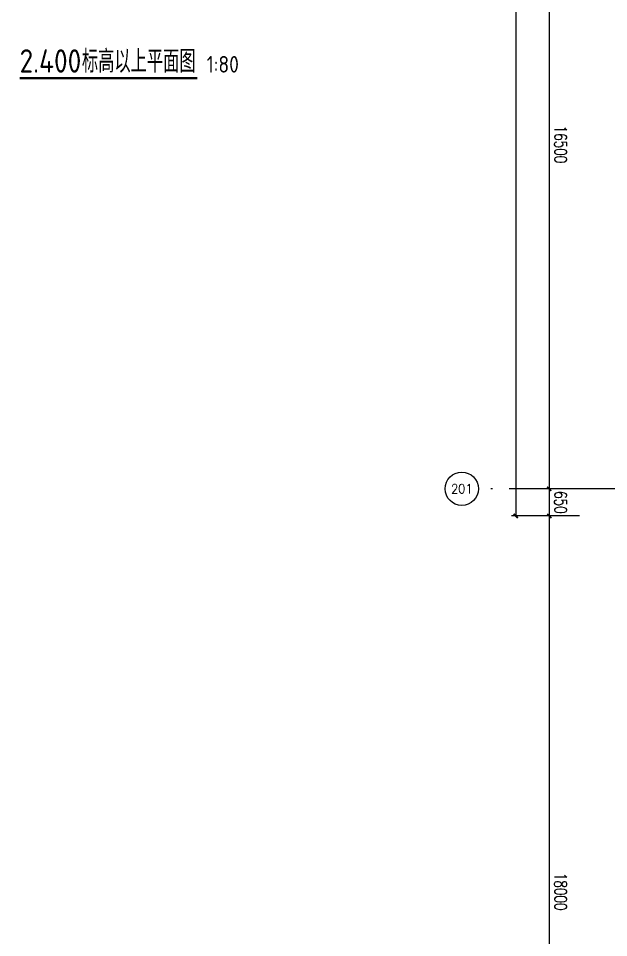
# Model space of a CAD drawing. Extents: x -1313754 to 847533, y 489853 to 941203.
# Drawn here: x -307195 to -293060, y 629320 to 651340 of the extents above; entities that cross this region are included whole.
import ezdxf
from ezdxf.enums import TextEntityAlignment as Align

# ---------------------------------------------------------------- set-up
doc = ezdxf.new("R2010")
doc.units = 0
doc.header["$LTSCALE"] = 1000
doc.header["$MEASUREMENT"] = 0
doc.linetypes.add('DOTE', pattern=[2.42, 2, -0.2, 0.02, -0.2])
doc.layers.get('Defpoints').update_dxf_attribs({"color": 210})
for name, color, linetype in [('A-AXIS-D', 1, 'Continuous'), ('A-AXIS-DOTE', 14, 'DOTE'), ('A-AXIS-DP', 126, 'Continuous'), ('AS-WALL', 40, 'Continuous'), ('PUB_TEXT', 7, 'Continuous')]:
    doc.layers.add(name, color=color, linetype=linetype)
doc.styles.add('_TCH_AXIS', font='COMPLEX', dxfattribs={"bigfont": 'GBCBIG'})
doc.styles.add('_TCH_DIM_T3', font='SIMPLEX', dxfattribs={"width": 0.705882, "bigfont": 'GBCBIG'})
doc.styles.get("Standard").update_dxf_attribs({"font": 'gbenor.shx', "bigfont": 'gbcbig.shx'})
doc.dimstyles.new('_TCH_ARCH&&100', dxfattribs={"dimtxt": 297.5, "dimasz": 100, "dimexe": 100, "dimexo": 100, "dimgap": 126.25, "dimtad": 1, "dimdec": 0, "dimzin": 0, "dimdsep": 46, "dimtxsty": '_TCH_DIM_T3', "dimblk": 'ARCHTICK', "dimcen": 0.09, "dimclrt": 7, "dimazin": 2, "dimtfac": 1, "dimtdec": 0, "dimtix": 1, "dimtmove": 2, "dimatfit": 3, "dimfxl": 0, "dimtolj": 1, "dimtzin": 0, "dimarcsym": 0})

# ---------------------------------------------------------------- blocks, each defined once
blk = doc.blocks.new('_ArchTick')
at = {"color": 0, "linetype": 'ByBlock', "const_width": 0.4}
blk.add_lwpolyline([(-0.5, -0.5), (0.5, 0.5)], dxfattribs=at)
blk = doc.blocks.new('*D1227')
at = {"layer": 'A-AXIS-D', "color": 0, "lineweight": -2}
for p, q in [((-73024, -165400), (-73846, -165400)), ((-73746, -165400), (-73746, -183400)), ((-73024, -183400), (-73846, -183400))]:
    blk.add_line(p, q, dxfattribs=at)
at = {"layer": 'Defpoints', "color": 0}
for p in [(-72924, -165400), (-73746, -183400), (-72924, -183400)]:
    blk.add_point(p, dxfattribs=at)
at = {"layer": 'A-AXIS-D', "color": 0, "lineweight": -2, "xscale": 100, "yscale": 100, "zscale": 100}
for p, rotation in [((-73746, -165400), 90), ((-73746, -183400), 270)]:
    blk.add_blockref('_ArchTick', p, dxfattribs=dict(at, rotation=rotation))
at = {"layer": 'A-AXIS-D', "color": 7, "insert": (-73471, -174400), "char_height": 297.5, "attachment_point": 5, "rotation": 270, "style": '_TCH_DIM_T3'}
blk.add_mtext('\\A1;18000', dxfattribs=at)
blk = doc.blocks.new('*D1228')
at = {"layer": 'A-AXIS-D', "color": 0, "lineweight": -2}
for p, q in [((-73024, -164750), (-73846, -164750)), ((-73746, -164750), (-73746, -165400)), ((-73024, -165400), (-73846, -165400))]:
    blk.add_line(p, q, dxfattribs=at)
at = {"layer": 'Defpoints', "color": 0}
for p in [(-72924, -164750), (-73746, -165400), (-72924, -165400)]:
    blk.add_point(p, dxfattribs=at)
at = {"layer": 'A-AXIS-D', "color": 0, "lineweight": -2, "xscale": 100, "yscale": 100, "zscale": 100}
for p, rotation in [((-73746, -164750), 90), ((-73746, -165400), 270)]:
    blk.add_blockref('_ArchTick', p, dxfattribs=dict(at, rotation=rotation))
at = {"layer": 'A-AXIS-D', "color": 7, "insert": (-73471, -165075), "char_height": 297.5, "attachment_point": 5, "rotation": 270, "style": '_TCH_DIM_T3'}
blk.add_mtext('\\A1;650', dxfattribs=at)
blk = doc.blocks.new('*D1229')
at = {"layer": 'A-AXIS-D', "color": 0, "lineweight": -2}
for p, q in [((-73024, -148250), (-73846, -148250)), ((-73746, -148250), (-73746, -164750)), ((-73024, -164750), (-73846, -164750))]:
    blk.add_line(p, q, dxfattribs=at)
at = {"layer": 'Defpoints', "color": 0}
for p in [(-72924, -148250), (-73746, -164750), (-72924, -164750)]:
    blk.add_point(p, dxfattribs=at)
at = {"layer": 'A-AXIS-D', "color": 0, "lineweight": -2, "xscale": 100, "yscale": 100, "zscale": 100}
for p, rotation in [((-73746, -148250), 90), ((-73746, -164750), 270)]:
    blk.add_blockref('_ArchTick', p, dxfattribs=dict(at, rotation=rotation))
at = {"layer": 'A-AXIS-D', "color": 7, "insert": (-73471, -156500), "char_height": 297.5, "attachment_point": 5, "rotation": 270, "style": '_TCH_DIM_T3'}
blk.add_mtext('\\A1;16500', dxfattribs=at)
blk = doc.blocks.new('*D1407')
at = {"layer": 'A-AXIS-D', "color": 0, "lineweight": -2}
for p, q in [((-73124, -81600), (-74646, -81600)), ((-74546, -81600), (-74546, -165400)), ((-73124, -165400), (-74646, -165400))]:
    blk.add_line(p, q, dxfattribs=at)
at = {"layer": 'Defpoints', "color": 0}
for p in [(-73024, -81600), (-74546, -165400), (-73024, -165400)]:
    blk.add_point(p, dxfattribs=at)
at = {"layer": 'A-AXIS-D', "color": 0, "lineweight": -2, "xscale": 100, "yscale": 100, "zscale": 100}
for p, rotation in [((-74546, -81600), 90), ((-74546, -165400), 270)]:
    blk.add_blockref('_ArchTick', p, dxfattribs=dict(at, rotation=rotation))
at = {"layer": 'A-AXIS-D', "color": 7, "insert": (-74271, -123500), "char_height": 297.5, "attachment_point": 5, "rotation": 270, "style": '_TCH_DIM_T3'}
blk.add_mtext('\\A1;83800', dxfattribs=at)
blk = doc.blocks.new('dote')
at = {"layer": 'A-AXIS-D'}
blk.add_circle((-75839, -164748.9), 400, dxfattribs=at)
at = {"layer": 'A-AXIS-DOTE', "ltscale": 2}
blk.add_line((98696.4, -164750), (-75513.6, -164750), dxfattribs=at)
at = {"layer": 'PUB_TEXT', "style": '_TCH_AXIS'}
blk.add_text('201', height=220.59, dxfattribs=at).set_placement((-76096.4, -164859.2), (-75581.6, -164859.2), align=Align.FIT)
at = {"layer": 'A-AXIS-D'}
for base, p1, p2, picture, middle in [((-74546.2, -165400), (-73024, -81600), (-73024, -165400), '*D1407', (-74271.2, -123500)), ((-73746.2, -164750), (-72924, -148250), (-72924, -164750), '*D1229', (-73471.2, -156500)), ((-73746.2, -165400), (-72924, -164750), (-72924, -165400), '*D1228', (-73471.2, -165075)), ((-73746.2, -183400), (-72924, -165400), (-72924, -183400), '*D1227', (-73471.2, -174400))]:
    dim = blk.add_linear_dim(base=base, p1=p1, p2=p2, angle=270, dimstyle='_TCH_ARCH&&100', override={"dimgap": 0}, dxfattribs=at)
    dim.commit()
    dim.dimension.update_dxf_attribs({"geometry": picture, "text_midpoint": middle, "dimtype": 161, "text_rotation": 270})

msp = doc.modelspace()

# ---------------------------------------------------------------- linework, layer by layer
at = {"layer": 'A-AXIS-DP', "const_width": 56}
msp.add_lwpolyline([(-307167, 649904.2), (-302910.6, 649904.2)], dxfattribs=at)

# ---------------------------------------------------------------- block references
at = {"layer": 'AS-WALL'}
msp.add_blockref('dote', (-220736.4, 804820), dxfattribs=at)

# ---------------------------------------------------------------- texts
at = {"layer": 'PUB_TEXT'}
for s, height, p in [('2.400', 560, (-307167, 650040)), ('标高以上平面图', 540.14, (-305673.7, 650040)), ('1:80', 400, (-302686.6, 650040))]:
    msp.add_text(s, height=height, dxfattribs=at).set_placement(p)

doc.saveas('drawing.dxf')
